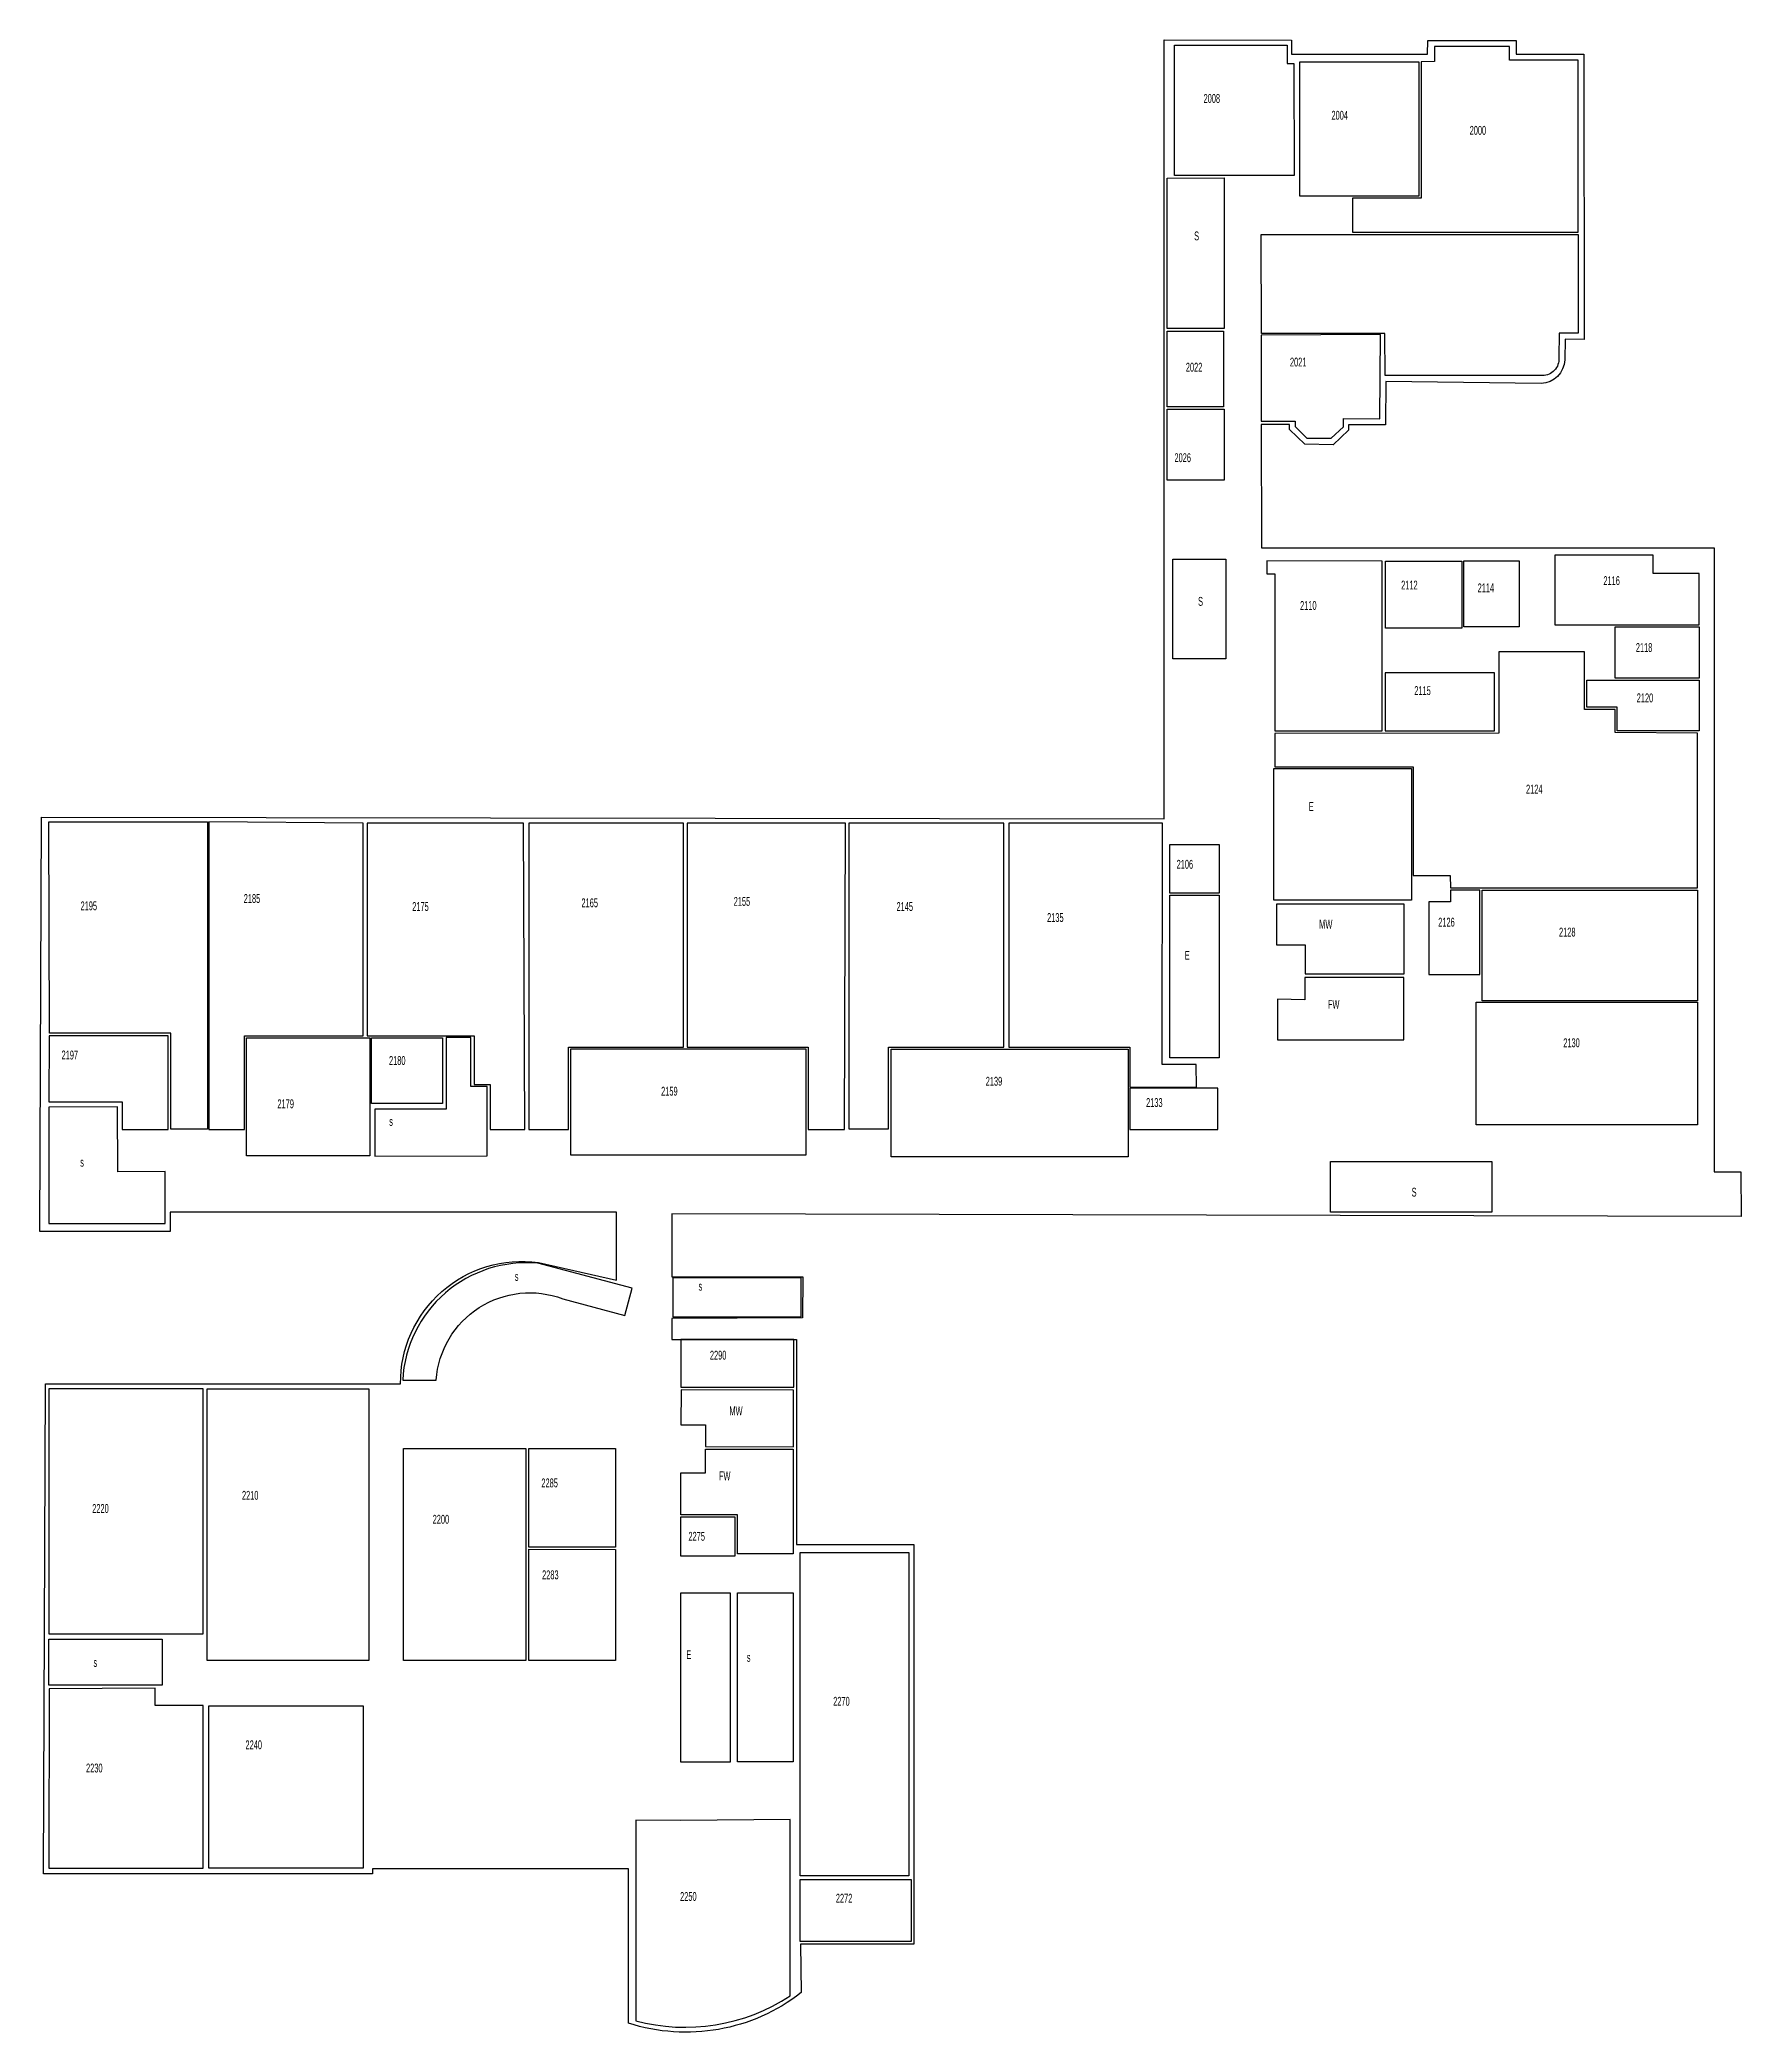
# Model space of a CAD drawing. Header units: millimetres. Extents: x 30 to 125, y 7 to 120.
import ezdxf

# ---------------------------------------------------------------- set-up
doc = ezdxf.new("R2010")
doc.units = ezdxf.units.MM
doc.layers.add('Contour', color=7, linetype='Continuous')
doc.layers.add('Room', color=7, linetype='Continuous')
doc.styles.get("Standard").update_dxf_attribs({"font": 'arial.ttf', "width": 0.5, "height": 0.5})

msp = doc.modelspace()

# ---------------------------------------------------------------- linework, layer by layer
at = {"layer": 'Contour'}
msp.add_lwpolyline([(29.66, 75.76), (92.95, 75.67), (92.95, 119.57), (100.13, 119.56), (100.13, 118.77), (107.8, 118.76), (107.82, 119.54), (112.8, 119.54), (112.8, 118.76), (114.47, 118.76), (116.6, 118.76), (116.63, 102.68), (115.56, 102.7), (115.53, 101.53, -0.390912), (114.2, 100.2), (105.45, 100.31), (105.43, 97.87), (103.35, 97.87), (103.35, 97.58), (102.48, 96.75), (100.88, 96.78), (100.01, 97.6), (100.01, 97.89), (98.42, 97.89), (98.44, 90.93), (123.95, 90.93), (123.95, 55.76), (125.45, 55.76), (125.48, 53.25), (65.19, 53.39), (65.19, 49.85), (72.57, 49.84), (72.56, 47.53), (65.19, 47.5), (65.19, 46.31), (72.22, 46.31), (72.22, 34.76), (78.84, 34.76), (78.84, 12.23), (72.45, 12.23), (72.49, 9.5, -0.248327), (62.75, 7.78), (62.75, 16.47), (48.31, 16.47), (48.31, 16.2), (29.78, 16.2), (29.88, 43.82), (49.9, 43.82, -0.45684), (57.67, 50.66), (62.07, 49.65), (62.07, 53.49), (36.92, 53.49), (36.92, 52.4), (29.57, 52.4), (29.66, 75.76)], format="xyb", dxfattribs=at)
at = {"layer": 'Room'}
for points in [[(93.53, 119.27), (99.88, 119.27), (99.88, 118.23), (100.26, 118.23), (100.27, 111.92), (93.53, 111.92)], [(100.59, 118.33), (107.31, 118.33), (107.31, 110.76), (100.59, 110.76)], [(96.29, 98.88), (93.12, 98.88), (93.12, 103.15), (96.29, 103.15)], [(96.34, 94.75), (93.11, 94.75), (93.11, 98.75), (96.34, 98.75)], [(93.43, 90.3), (96.43, 90.3), (96.43, 84.69), (93.43, 84.69)], [(105.43, 90.18), (109.73, 90.18), (109.73, 86.41), (105.43, 86.41)], [(109.85, 90.2), (112.97, 90.2), (112.97, 86.48), (109.85, 86.48)], [(118.37, 86.48), (123.11, 86.48), (123.11, 83.6), (118.37, 83.6)], [(111.57, 83.89), (105.4, 83.89), (105.4, 80.62), (111.57, 80.62)], [(99.14, 78.5), (106.9, 78.5), (106.9, 71.07), (99.14, 71.07)], [(93.26, 74.22), (96.05, 74.22), (96.05, 71.47), (93.26, 71.47)], [(93.26, 71.36), (96.05, 71.36), (96.05, 62.2), (93.26, 62.2)], [(110.87, 71.65), (123.01, 71.65), (123.01, 65.41), (110.87, 65.41)], [(110.53, 65.32), (123.01, 65.32), (123.01, 58.42), (110.53, 58.42)], [(41.22, 63.31), (48.16, 63.31), (48.16, 56.66), (41.22, 56.66)], [(48.26, 63.31), (52.27, 63.31), (52.27, 59.61), (48.26, 59.61)], [(77.55, 62.68), (90.92, 62.68), (90.92, 56.61), (77.55, 56.61)], [(95.97, 60.48), (91.02, 60.48), (91.02, 58.16), (95.97, 58.16)], [(102.33, 56.34), (111.43, 56.34), (111.43, 53.49), (102.33, 53.49)], [(65.7, 43.62), (72.08, 43.62), (72.08, 46.31), (65.7, 46.31)], [(30.07, 29.72), (38.78, 29.72), (38.78, 43.54), (30.07, 43.54)], [(48.11, 28.22), (38.99, 28.22), (38.99, 43.54), (48.11, 43.54)], [(50.07, 40.17), (56.97, 40.17), (56.97, 28.22), (50.07, 28.22)], [(57.14, 40.17), (62.02, 40.17), (62.02, 34.6), (57.14, 34.6)], [(68.74, 34.1), (65.7, 34.1), (65.7, 36.32), (68.74, 36.32)], [(62.02, 28.22), (57.13, 28.22), (57.13, 34.49), (62.02, 34.48)], [(72.42, 34.31), (78.56, 34.31), (78.56, 16.08), (72.42, 16.08)], [(65.7, 32.04), (68.48, 32.04), (68.48, 22.49), (65.7, 22.49)], [(68.89, 32.04), (72.03, 32.04), (72.03, 22.51), (68.89, 22.51)], [(30.07, 29.43), (36.46, 29.43), (36.46, 26.84), (30.07, 26.84)], [(39.09, 25.66), (47.8, 25.66), (47.8, 16.51), (39.09, 16.51)], [(72.42, 15.88), (78.68, 15.88), (78.68, 12.39), (72.42, 12.39)]]:
    msp.add_lwpolyline(points, close=True, dxfattribs=at)
for points in [[(103.57, 110.64), (103.57, 108.73), (116.29, 108.73), (116.29, 118.42), (112.42, 118.42), (112.42, 119.2), (108.19, 119.2), (108.19, 118.35), (107.44, 118.33), (107.44, 110.64), (103.57, 110.64)], [(96.34, 110.35), (96.34, 103.31), (93.12, 103.31), (93.12, 111.78), (96.34, 111.8), (96.34, 110.35)], [(98.42, 102.92), (98.42, 98.08), (100.33, 98.08), (100.33, 97.77), (101, 97.12), (102.36, 97.12), (103.06, 97.75), (103.06, 98.23), (105.11, 98.21), (105.14, 102.96), (98.42, 102.92)], [(98.73, 90.2), (98.73, 89.47), (99.19, 89.48), (99.19, 80.62), (105.24, 80.62), (105.24, 90.19), (98.73, 90.2)], [(114.98, 86.6), (123.11, 86.6), (123.11, 89.5), (120.52, 89.5), (120.52, 90.52), (114.98, 90.52), (114.98, 86.6)], [(111.81, 85.07), (111.82, 80.49)], [(123.01, 80.5), (118.37, 80.52), (118.37, 81.83), (116.65, 81.83), (116.65, 85.07), (111.81, 85.07)], [(116.77, 83.48), (123.11, 83.48), (123.11, 80.62), (118.49, 80.62), (118.49, 81.95), (116.77, 81.95), (116.77, 83.48)], [(99.19, 80.48), (99.19, 78.59), (106.98, 78.59), (106.98, 72.47), (109.08, 72.47), (109.1, 71.77), (123.01, 71.77), (123.01, 80.5)], [(111.82, 80.49), (99.19, 80.48)], [(36.95, 58.17), (36.95, 63.58), (30.11, 63.58), (30.08, 75.49), (39.01, 75.49), (39.01, 58.17), (36.95, 58.17)], [(39.1, 75.49), (39.1, 58.16), (41.1, 58.16), (41.1, 63.43), (47.8, 63.43), (47.8, 75.42), (39.1, 75.49)], [(48.02, 75.42), (48.02, 63.43), (54.05, 63.43), (54.05, 60.69), (54.96, 60.69), (54.96, 58.16), (56.91, 58.16), (56.84, 75.42), (48.02, 75.42)], [(57.13, 75.42), (57.13, 58.16), (59.36, 58.16), (59.36, 62.8), (65.86, 62.8), (65.86, 75.42), (57.13, 75.42)], [(66.06, 75.42), (66.06, 62.8), (72.88, 62.8), (72.88, 58.16), (74.92, 58.16), (74.98, 75.42), (66.06, 75.42)], [(75.18, 75.42), (75.18, 58.18), (77.4, 58.18), (77.4, 62.8), (83.91, 62.8), (83.91, 75.42), (75.18, 75.42)], [(84.2, 75.42), (84.2, 62.8), (91.02, 62.8), (91.02, 60.53), (94.77, 60.53), (94.76, 61.81), (92.83, 61.81), (92.85, 75.42), (84.2, 75.42)], [(99.29, 70.85), (99.29, 68.56), (100.9, 68.56), (100.9, 66.92), (106.47, 66.92), (106.47, 70.85), (99.29, 70.85)], [(109.1, 71.65), (109.1, 70.98), (107.87, 70.98), (107.87, 66.89), (110.75, 66.89), (110.75, 71.65), (109.1, 71.65)], [(99.33, 65.49), (99.33, 63.21), (106.46, 63.21), (106.46, 66.72), (100.88, 66.72), (100.88, 65.47), (99.33, 65.49)], [(36.8, 58.16), (36.8, 63.43), (30.1, 63.43), (30.07, 59.71), (34.21, 59.71), (34.21, 58.16), (36.8, 58.16)], [(52.47, 63.34), (52.47, 59.29), (48.45, 59.29), (48.45, 56.64), (54.79, 56.66), (54.79, 60.58), (53.87, 60.58), (53.87, 63.34), (52.47, 63.34)], [(59.48, 62.68), (59.48, 56.73), (72.76, 56.73), (72.76, 62.68), (59.48, 62.68)], [(30.07, 59.42), (30.07, 52.86), (36.63, 52.86), (36.63, 55.78), (33.97, 55.76), (33.94, 59.43), (30.07, 59.42)], [(65.25, 49.79), (65.25, 47.59), (72.49, 47.59), (72.49, 49.79), (65.25, 49.79)], [(65.7, 41.5), (67.1, 41.5), (67.1, 40.29), (72.06, 40.27), (72.06, 43.45), (65.72, 43.47), (65.7, 41.5)], [(65.7, 38.79), (67.1, 38.79), (67.1, 40.13), (72.04, 40.13), (72.04, 34.24), (68.89, 34.24), (68.89, 36.44), (65.7, 36.44), (65.7, 38.79)], [(30.1, 26.62), (30.07, 16.51), (38.78, 16.51), (38.78, 25.68), (36.07, 25.68), (36.07, 26.67), (30.1, 26.62)]]:
    msp.add_lwpolyline(points, dxfattribs=at)
for points in [[(98.42, 108.6), (116.29, 108.6), (116.29, 103.04), (115.22, 103.04), (115.2, 101.64, -0.43537), (114.28, 100.65), (105.4, 100.65), (105.38, 103.02), (98.43, 103.02), (98.42, 108.6)], [(62.96, 49.21), (57.64, 50.61, 0.42575), (50.02, 44.03), (51.91, 44.03, -0.501876), (59.05, 48.61), (62.55, 47.66), (62.96, 49.21)], [(63.16, 19.22), (63.16, 7.91, 0.212193), (71.86, 9.31), (71.86, 16.29), (71.86, 19.25), (65.7, 19.2), (63.16, 19.22)]]:
    msp.add_lwpolyline(points, format="xyb", dxfattribs=at)

# ---------------------------------------------------------------- texts
at = {"layer": 'Room', "char_height": 0.5, "attachment_point": 1}
for s, width, insert in [('2008', 2.6186, (95.17, 116.52)), ('2004', 3.3327, (102.38, 115.57)), ('2000', 2.9994, (110.17, 114.72)), ('S', 1.2334, (94.64, 108.77)), ('2022', 1.1785, (94.17, 101.37)), ('2021', 2.7215, (100.04, 101.66)), ('2026', 2.0051, (93.53, 96.27)), ('2112', 2.0926, (106.31, 89.09)), ('2114', 1.7692, (110.62, 88.93)), ('2116', 2.5649, (117.71, 89.34)), ('S', 1.2576, (94.86, 88.17)), ('2110', 3.0025, (100.61, 87.94)), ('2118', 2.0019, (119.54, 85.57)), ('2115', 1.9709, (107.05, 83.14)), ('2120', 2.1767, (119.59, 82.73)), ('2124', 4.1788, (113.35, 77.59)), ('E', 1.4268, (101.1, 76.61)), ('2106', 1.5961, (93.65, 73.35)), ('2195', 2.9619, (31.86, 71.01)), ('2185', 3.6665, (41.06, 71.42)), ('2175', 3.4058, (50.56, 70.97)), ('2165', 3.1584, (60.1, 71.18)), ('2155', 4.6446, (68.68, 71.26)), ('2145', 3.1849, (77.86, 70.97)), ('2135', 2.8054, (86.35, 70.35)), ('MW', 1.4883, (101.69, 69.97)), ('2126', 1.7178, (108.4, 70.09)), ('2128', 3.3504, (115.21, 69.53)), ('E', 0.7497, (94.11, 68.22)), ('FW', 1.7775, (102.18, 65.46)), ('2130', 6.4105, (115.45, 63.29)), ('2197', 3.1352, (30.79, 62.6)), ('2180', 2.0073, (49.25, 62.29)), ('2139', 4.1075, (82.89, 61.12)), ('2179', 1.7059, (42.96, 59.85)), ('2159', 4.4809, (64.59, 60.56)), ('2133', 1.7366, (91.93, 59.92)), ('s', 1.5635, (49.26, 58.86)), ('s', 1.4269, (31.84, 56.56)), ('S', 1.2091, (106.9, 54.87)), ('s', 1.1532, (56.34, 50.12)), ('s', 1.2093, (66.7, 49.57)), ('2290', 1.5649, (67.34, 45.68)), ('MW', 1.1, (68.44, 42.54)), ('2285', 2.8735, (57.84, 38.48)), ('FW', 1.5961, (67.85, 38.88)), ('2210', 3.2877, (40.96, 37.78)), ('2220', 3.0438, (32.52, 37.04)), ('2200', 3.6854, (51.71, 36.43)), ('2275', 1.662, (66.13, 35.47)), ('2283', 2.9161, (57.88, 33.3)), ('s', 1.1547, (32.59, 28.36)), ('E', 1.6927, (66.01, 28.8)), ('s', 1.8621, (69.42, 28.65)), ('2270', 2.8254, (74.29, 26.17)), ('2240', 2.8919, (41.16, 23.72)), ('2230', 3.3457, (32.17, 22.41)), ('2250', 2.5988, (65.66, 15.17)), ('2272', 1.8824, (74.44, 15.07))]:
    msp.add_mtext_dynamic_manual_height_columns(s, width=width, gutter_width=2.5, heights=[0], dxfattribs=dict(at, insert=insert))

doc.saveas('drawing.dxf')
